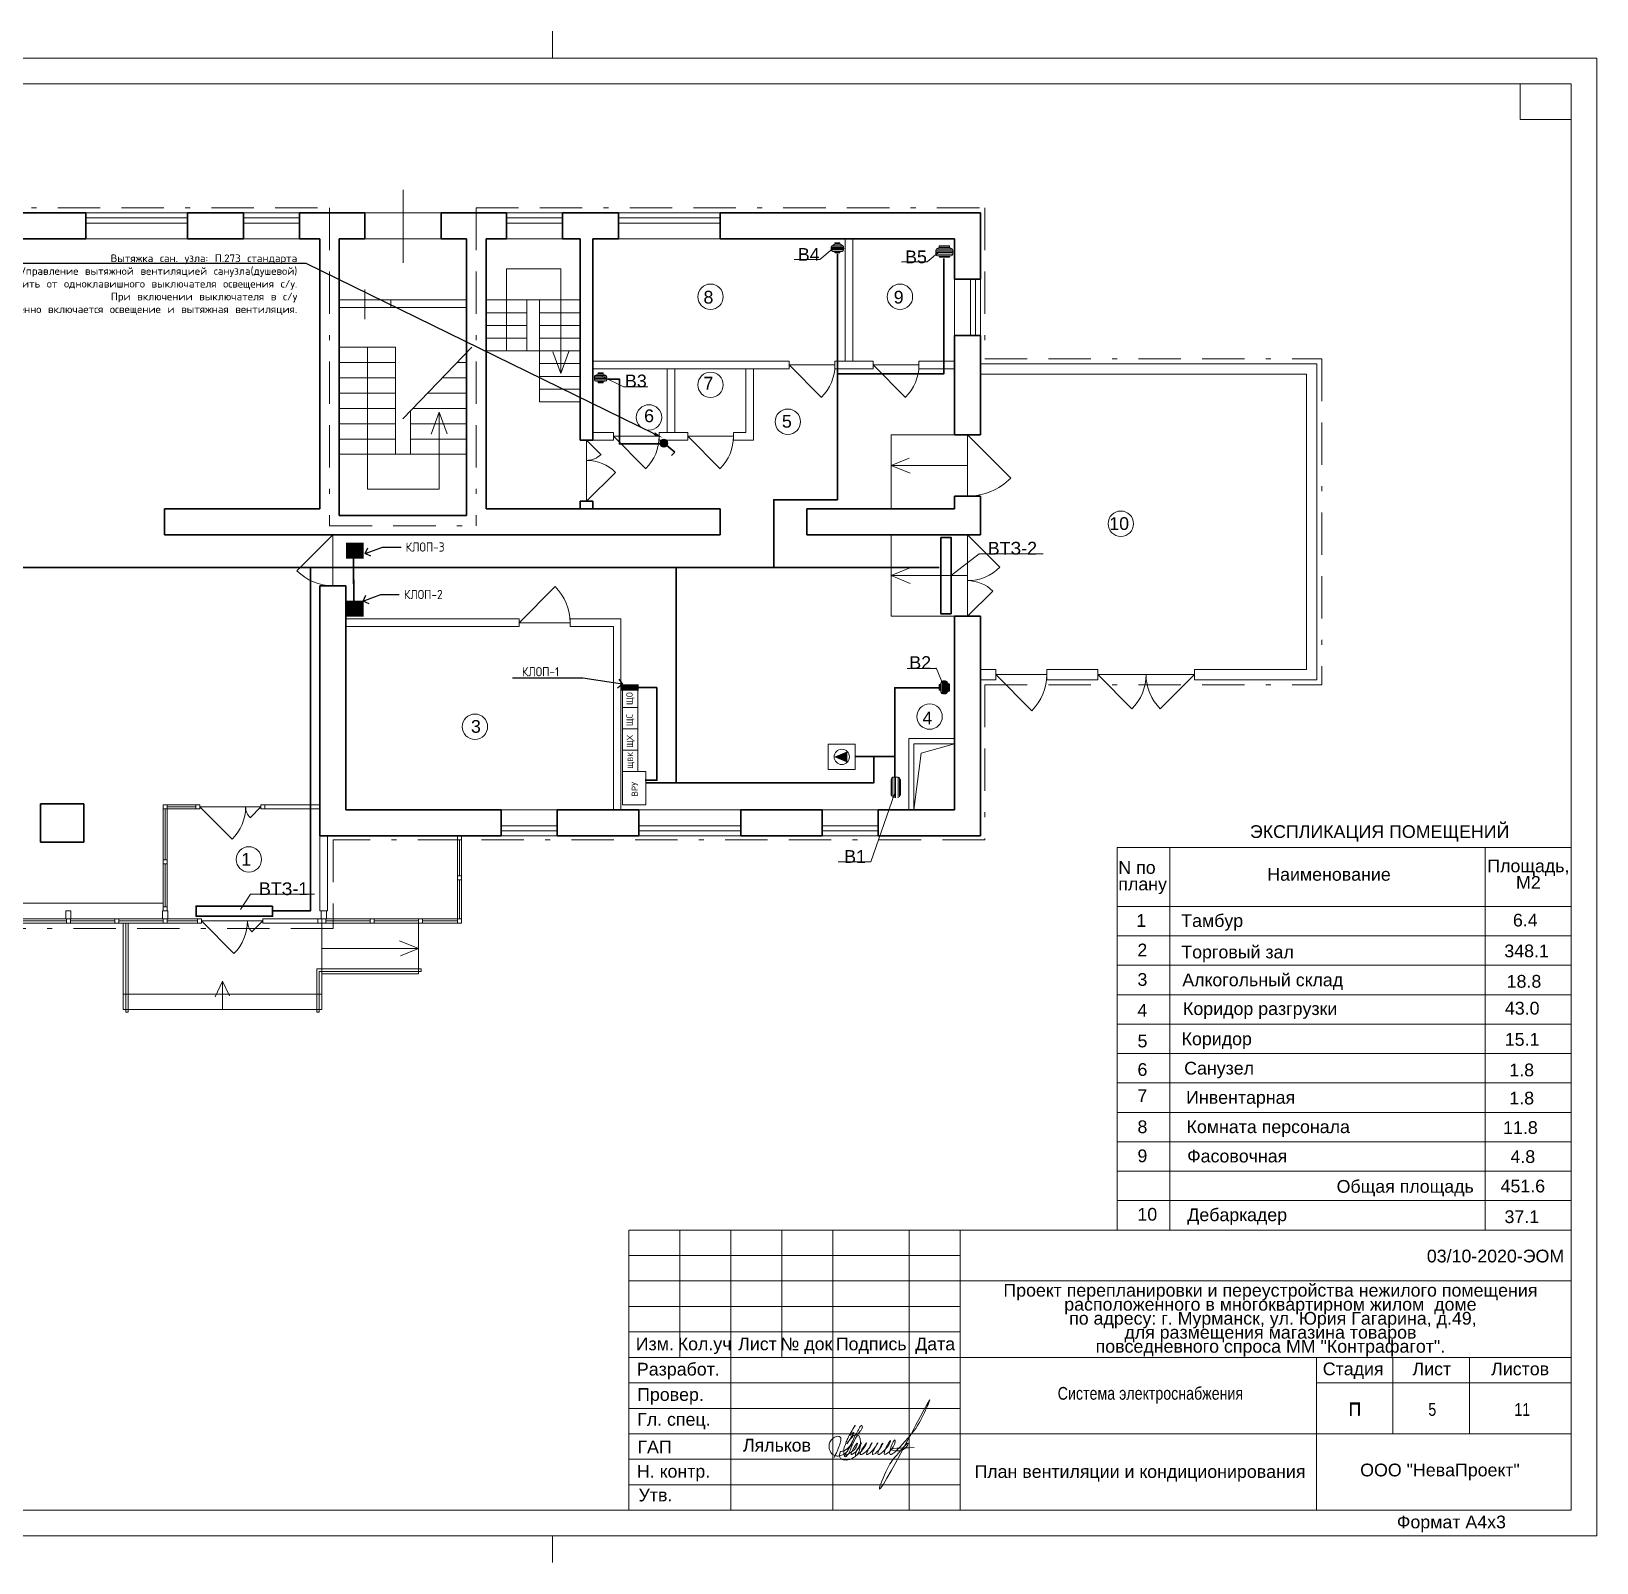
# Model space of a CAD drawing. Header units: metres. Extents: x -472 to 201, y -446 to -235.
# Drawn here: x 53.74 to 84.48, y -342.53 to -312.47 of the extents above; entities that cross this region are included whole.
import ezdxf
from ezdxf import colors
from ezdxf.entities.mleader import LeaderData, LeaderLine
from ezdxf.enums import TextEntityAlignment as Align
from ezdxf.math import Vec2, Vec3

# ---------------------------------------------------------------- set-up
doc = ezdxf.new("R2010")
doc.units = ezdxf.units.M
doc.header["$MEASUREMENT"] = 0
doc.linetypes.add('( Border )', pattern=[1.751, 0.5, -0.25, 0.5, -0.25, 0.001, -0.25])
for name, color, linetype, lineweight in [('_Электрика', 7, 'Continuous', 15), ('Level 50', 7, 'Continuous', 0), ('Level 63', 7, 'Continuous', 0), ('Вентиляция', 7, 'Continuous', 0)]:
    doc.layers.add(name, color=color, linetype=linetype, lineweight=lineweight)
doc.layers.add('Электрика', color=7, linetype='Continuous')
doc.styles.get("Standard").update_dxf_attribs({"font": 'txt.shx'})
doc.styles.add('Style-Arial', font='arial.ttf')

# ---------------------------------------------------------------- blocks, each defined once
blk = doc.blocks.new('*U15')
at = {"color": 7, "linetype": 'Continuous', "lineweight": 30}
for p, q in [((-0.425, 0.375), (-0.425, -0.375)), ((-0.425, 0.375), (0.425, 0.375)), ((0.425, 0.375), (0.425, -0.375)), ((-0.425, -0.375), (0.425, -0.375))]:
    blk.add_line(p, q, dxfattribs=at)
blk = doc.blocks.new('_Open90')
at = {"color": 0, "linetype": 'ByBlock', "lineweight": -2}
for p, q in [((0, 0), (-1, 0)), ((-0.5, 0.5), (0, 0)), ((0, 0), (-0.5, -0.5))]:
    blk.add_line(p, q, dxfattribs=at)
blk = doc.blocks.new('*U259')
at = {"lineweight": 13}
for p, q in [((-0.123, 0.017), (-0.123, 0.007)), ((-0.123, 0.017), (0.123, 0.017)), ((-0.123, 0.007), (0.123, 0.007)), ((-0.122, 0.039), (0.121, 0.039)), ((-0.122, 0.039), (-0.122, 0.017)), ((-0.122, 0.007), (-0.122, -0.015)), ((-0.092, 0.069), (0.091, 0.069)), ((-0.05, 0.074), (0.05, 0.074)), ((-0.049, 0.092), (-0.049, 0.074)), ((-0.049, 0.092), (0.049, 0.092)), ((-0.044, 0.097), (0.044, 0.097)), ((0.049, 0.074), (0.049, 0.092)), ((0.121, 0.017), (0.121, 0.039)), ((0.121, -0.015), (0.121, 0.007)), ((0.123, 0.007), (0.123, 0.017)), ((-0.122, -0.015), (0.121, -0.015)), ((-0.107, -0.041), (0.106, -0.041)), ((-0.107, -0.041), (-0.053, -0.073)), ((-0.053, -0.073), (0.052, -0.073)), ((-0.05, -0.077), (0.05, -0.077)), ((-0.05, -0.077), (-0.05, -0.097)), ((-0.05, -0.097), (0.05, -0.097)), ((0.05, -0.097), (0.05, -0.077)), ((0.052, -0.073), (0.106, -0.041))]:
    blk.add_line(p, q, dxfattribs=at)
for centre, radius, start, end in [((-0.092, 0.039), 0.03, 90, 180), ((-0.044, 0.092), 0.005, 90, 180), ((0.044, 0.092), 0.005, 0, 90), ((0.091, 0.039), 0.03, 0, 90), ((-0.092, -0.015), 0.03, 180, 240), ((0.091, -0.015), 0.03, 300, 0)]:
    blk.add_arc(centre, radius, start, end, dxfattribs=at)
at = {"lineweight": 13, "extrusion": (0, 0, -1)}
for centre, start, end in [((0.055, 0.074), 180, 270), ((-0.055, 0.074), 270, 0), ((0.055, -0.077), 120, 180), ((-0.055, -0.077), 0, 60)]:
    blk.add_arc(centre, 0.005, start, end, dxfattribs=at)
blk = doc.blocks.new('*U260')
at = {"lineweight": 13}
for p, q in [((-0.111, -0.094), (-0.111, 0.094)), ((-0.106, -0.099), (-0.106, 0.099)), ((-0.086, 0.099), (-0.106, 0.099)), ((-0.086, -0.1), (-0.086, 0.1)), ((-0.081, -0.136), (-0.081, 0.137)), ((-0.051, -0.166), (-0.051, 0.167)), ((-0.014, 0.167), (-0.051, 0.167)), ((-0.004, 0.168), (-0.014, 0.168)), ((-0.014, -0.168), (-0.014, 0.168)), ((-0.004, -0.168), (-0.004, 0.168)), ((0.028, 0.167), (-0.004, 0.167)), ((0.028, -0.166), (0.028, 0.167)), ((0.054, -0.151), (0.054, 0.152)), ((0.082, 0.103), (0.054, 0.152)), ((0.082, -0.102), (0.082, 0.103)), ((0.086, -0.1), (0.086, 0.1)), ((0.112, 0.1), (0.086, 0.1)), ((0.112, -0.1), (0.112, 0.1)), ((-0.106, -0.099), (-0.086, -0.099)), ((-0.051, -0.166), (-0.014, -0.166)), ((-0.014, -0.168), (-0.004, -0.168)), ((-0.004, -0.166), (0.028, -0.166)), ((0.054, -0.151), (0.082, -0.102)), ((0.086, -0.1), (0.112, -0.1))]:
    blk.add_line(p, q, dxfattribs=at)
for centre, radius, start, end in [((-0.106, 0.094), 0.005, 90, 180), ((-0.051, 0.137), 0.03, 90, 180), ((0.028, 0.137), 0.03, 30, 90), ((-0.106, -0.094), 0.005, 180, 270), ((-0.051, -0.136), 0.03, 180, 270), ((0.028, -0.136), 0.03, 270, 330)]:
    blk.add_arc(centre, radius, start, end, dxfattribs=at)
at = {"lineweight": 13, "extrusion": (0, 0, -1)}
for centre, start, end in [((0.086, 0.105), 180, 270), ((-0.086, 0.105), 270, 330), ((0.086, -0.105), 90, 180), ((-0.086, -0.105), 30, 90)]:
    blk.add_arc(centre, 0.005, start, end, dxfattribs=at)
blk = doc.blocks.new('*U262')
at = {"true_color": 0xffffff}
h = blk.add_hatch(color=7, dxfattribs=at)
h.dxf.hatch_style = 1
h.paths.add_polyline_path([(10.9, -12.1, 1), (10.4, -1.8, 1)])
at = {"color": 0, "lineweight": 30}
for p, q in [((15.6, -8.3), (29.5, -12.3)), ((29.5, -12.3), (27.2, -18.2)), ((30.6, -6.1), (30.6, -6.1))]:
    blk.add_line(p, q, dxfattribs=at)
blk.add_circle((10.6, -6.9), 5.15, dxfattribs=at)

msp = doc.modelspace()

# ---------------------------------------------------------------- linework, layer by layer
at = {"color": 7, "linetype": 'Continuous', "lineweight": 13}
for p, q in [((61.045, -315.579), (61.045, -317.009)), ((54.809, -316.03), (56.809, -316.03)), ((57.909, -316.03), (59.009, -316.03)), ((60.289, -316.03), (61.789, -316.03)), ((64.169, -316.03), (63.069, -316.03)), ((67.269, -316.03), (65.269, -316.03)), ((56.809, -316.54), (54.809, -316.54)), ((59.009, -316.54), (57.909, -316.54)), ((61.789, -316.54), (60.289, -316.54)), ((63.069, -316.54), (64.169, -316.54)), ((65.269, -316.54), (67.269, -316.54)), ((69.719, -316.54), (69.719, -318.94)), ((69.869, -316.54), (69.869, -318.94)), ((71.869, -317.335), (71.869, -318.435)), ((72.379, -318.435), (72.379, -317.335)), ((59.789, -317.74), (62.289, -317.74)), ((60.288, -317.536), (60.288, -318.118)), ((60.798, -317.74), (60.798, -317.89)), ((59.789, -317.89), (62.289, -317.89)), ((64.769, -318.94), (68.619, -318.94)), ((68.619, -318.94), (68.619, -319.09)), ((69.519, -318.94), (69.519, -319.09)), ((69.519, -318.94), (70.269, -318.94)), ((70.269, -318.94), (70.269, -319.09)), ((71.169, -318.94), (71.169, -319.09)), ((71.169, -318.94), (71.869, -318.94)), ((72.379, -318.995), (78.979, -318.995)), ((78.979, -318.995), (78.979, -325.195)), ((64.769, -319.09), (68.619, -319.09)), ((66.229, -319.09), (66.229, -320.34)), ((66.379, -319.09), (66.379, -320.34)), ((67.769, -319.09), (67.769, -320.34)), ((67.919, -319.09), (67.919, -320.49)), ((69.519, -319.09), (70.269, -319.09)), ((71.169, -319.09), (71.869, -319.09)), ((72.379, -319.195), (78.779, -319.195)), ((78.779, -319.195), (78.779, -324.995)), ((64.769, -320.34), (65.169, -320.34)), ((64.769, -320.49), (65.169, -320.49)), ((65.169, -320.34), (65.169, -320.49)), ((66.069, -320.34), (66.069, -320.49)), ((66.069, -320.34), (66.629, -320.34)), ((66.069, -320.49), (66.629, -320.49)), ((66.629, -320.34), (66.629, -320.49)), ((67.529, -320.34), (67.529, -320.49)), ((67.529, -320.34), (67.769, -320.34)), ((67.529, -320.49), (67.919, -320.49)), ((63.319, -324), (59.919, -324)), ((63.319, -324.15), (59.919, -324.15)), ((63.319, -324), (63.319, -324.15)), ((65.319, -324), (64.319, -324)), ((64.319, -324), (64.319, -324.15)), ((65.169, -324.15), (64.319, -324.15)), ((65.169, -324.15), (65.169, -327.75)), ((65.319, -324), (65.319, -327.75)), ((72.379, -324.995), (72.679, -324.995)), ((72.679, -324.995), (72.679, -325.195)), ((73.679, -324.995), (73.679, -325.195)), ((73.679, -324.995), (74.679, -324.995)), ((74.679, -324.995), (74.679, -325.195)), ((76.579, -324.995), (76.579, -325.195)), ((76.579, -324.995), (78.779, -324.995)), ((72.379, -325.195), (72.679, -325.195)), ((73.679, -325.195), (74.679, -325.195)), ((76.579, -325.195), (78.979, -325.195)), ((70.969, -326.35), (70.969, -327.75)), ((71.869, -326.35), (70.969, -326.35)), ((71.869, -326.45), (71.069, -326.45)), ((71.069, -326.45), (71.069, -327.75)), ((64.069, -327.75), (62.969, -327.75)), ((67.669, -327.75), (65.669, -327.75)), ((70.369, -327.75), (69.269, -327.75)), ((59.409, -328.26), (59.409, -329.73)), ((59.559, -328.26), (59.559, -329.73)), ((62.969, -328.26), (64.069, -328.26)), ((65.669, -328.26), (67.669, -328.26)), ((69.269, -328.26), (70.369, -328.26)), ((75.059, -328.489), (83.976, -328.489)), ((75.059, -328.489), (75.059, -335.997)), ((76.096, -328.489), (76.096, -335.997)), ((82.288, -328.489), (82.288, -335.997)), ((83.976, -328.489), (83.976, -335.997)), ((59.409, -329.73), (59.559, -329.73)), ((75.059, -329.644), (83.976, -329.644)), ((75.059, -335.997), (83.976, -335.997))]:
    msp.add_line(p, q, dxfattribs=at)
at = {"color": 1, "linetype": '( Border )', "lineweight": 13, "ltscale": 1.666667}
for p, q in [((45.213, -315.93), (59.598, -315.93)), ((59.598, -315.93), (59.598, -322.174)), ((62.473, -315.93), (72.464, -315.93)), ((62.473, -315.93), (62.473, -322.174)), ((72.464, -315.93), (72.464, -318.895)), ((72.464, -318.895), (79.079, -318.895)), ((79.079, -318.895), (79.079, -325.295)), ((59.598, -322.174), (62.473, -322.174)), ((72.464, -325.295), (79.079, -325.295)), ((72.464, -325.295), (72.464, -328.337)), ((59.669, -328.337), (59.669, -330.076)), ((72.464, -328.337), (59.669, -328.337)), ((59.669, -330.076), (30.353, -330.076))]:
    msp.add_line(p, q, dxfattribs=at)
at = {"color": 7, "linetype": 'Continuous', "lineweight": 30}
for p, q in [((53.409, -316.03), (54.809, -316.03)), ((54.809, -316.03), (54.809, -316.54)), ((56.809, -316.03), (56.809, -316.54)), ((56.809, -316.03), (57.909, -316.03)), ((57.909, -316.03), (57.909, -316.54)), ((59.009, -316.03), (60.289, -316.03)), ((59.009, -316.03), (59.009, -316.54)), ((60.289, -316.03), (60.289, -316.54)), ((61.789, -316.03), (61.789, -316.54)), ((61.789, -316.03), (63.069, -316.03)), ((63.069, -316.03), (63.069, -316.54)), ((64.169, -316.03), (64.169, -316.54)), ((64.169, -316.03), (65.269, -316.03)), ((65.269, -316.03), (65.269, -316.54)), ((67.269, -316.03), (67.269, -316.54)), ((72.379, -316.03), (67.269, -316.03)), ((72.379, -316.03), (72.379, -317.335)), ((54.809, -316.54), (53.409, -316.54)), ((57.909, -316.54), (56.809, -316.54)), ((59.009, -316.54), (59.409, -316.54)), ((59.409, -316.54), (59.409, -321.84)), ((59.789, -316.54), (59.789, -321.97)), ((59.789, -316.54), (60.289, -316.54)), ((61.789, -316.54), (62.289, -316.54)), ((62.289, -316.54), (62.289, -321.97)), ((62.669, -316.54), (62.669, -321.84)), ((63.069, -316.54), (62.669, -316.54)), ((64.169, -316.54), (64.519, -316.54)), ((64.519, -316.54), (64.519, -320.49)), ((64.769, -316.54), (65.269, -316.54)), ((64.769, -316.54), (64.769, -320.49)), ((67.269, -316.54), (71.869, -316.54)), ((71.869, -316.54), (71.869, -317.335)), ((72.379, -317.335), (71.869, -317.335)), ((72.379, -318.435), (71.869, -318.435)), ((71.869, -318.435), (71.869, -320.39)), ((72.379, -318.435), (72.379, -320.39)), ((64.519, -320.49), (64.769, -320.49)), ((71.869, -320.39), (72.379, -320.39)), ((64.519, -321.69), (64.769, -321.69)), ((64.519, -321.69), (64.519, -321.84)), ((64.769, -321.69), (64.769, -321.84)), ((71.869, -321.59), (72.379, -321.59)), ((71.869, -321.59), (71.869, -321.84)), ((72.379, -321.59), (72.379, -322.35)), ((56.359, -321.84), (57.259, -321.84)), ((56.359, -322.35), (56.359, -321.84)), ((57.259, -321.84), (59.409, -321.84)), ((59.789, -321.97), (62.289, -321.97)), ((62.669, -321.84), (67.269, -321.84)), ((67.269, -321.84), (67.269, -322.35)), ((68.969, -321.84), (68.969, -322.35)), ((68.969, -321.84), (71.869, -321.84)), ((56.359, -322.35), (57.259, -322.35)), ((57.259, -322.35), (59.409, -322.35)), ((59.409, -322.35), (59.919, -322.35)), ((59.919, -322.35), (67.269, -322.35)), ((68.969, -322.35), (72.379, -322.35)), ((59.409, -323.35), (59.409, -328.26)), ((59.409, -323.35), (59.919, -323.35)), ((59.919, -323.35), (59.919, -327.75)), ((71.869, -323.95), (71.869, -327.75)), ((71.869, -323.95), (72.379, -323.95)), ((72.379, -323.95), (72.379, -328.26)), ((62.969, -327.75), (59.919, -327.75)), ((62.969, -328.26), (62.969, -327.75)), ((64.069, -328.26), (64.069, -327.75)), ((64.069, -327.75), (65.669, -327.75)), ((65.669, -328.26), (65.669, -327.75)), ((67.669, -328.26), (67.669, -327.75)), ((67.669, -327.75), (69.269, -327.75)), ((69.269, -328.26), (69.269, -327.75)), ((71.869, -327.75), (70.369, -327.75)), ((70.369, -328.26), (70.369, -327.75)), ((62.969, -328.26), (59.409, -328.26)), ((65.669, -328.26), (64.069, -328.26)), ((69.269, -328.26), (67.669, -328.26)), ((72.379, -328.26), (70.369, -328.26))]:
    msp.add_line(p, q, dxfattribs=at)
at = {"color": 7, "linetype": 'Continuous', "lineweight": 0}
for p, q in [((54.809, -316.13), (56.809, -316.13)), ((54.809, -316.23), (56.809, -316.23)), ((57.909, -316.13), (59.009, -316.13)), ((57.909, -316.23), (59.009, -316.23)), ((64.169, -316.13), (63.069, -316.13)), ((64.169, -316.23), (63.069, -316.23)), ((67.269, -316.13), (65.269, -316.13)), ((67.269, -316.23), (65.269, -316.23)), ((69.223, -316.946), (69.468, -316.744)), ((71.329, -316.994), (71.574, -316.792)), ((68.719, -316.946), (69.223, -316.946)), ((70.825, -316.994), (71.329, -316.994)), ((72.179, -318.435), (72.179, -317.335)), ((72.279, -318.435), (72.279, -317.335)), ((62.669, -317.74), (64.519, -317.74)), ((63.469, -317.74), (63.469, -318.74)), ((63.719, -319.74), (63.719, -317.74)), ((62.669, -317.99), (63.469, -317.99)), ((63.719, -317.99), (64.519, -317.99)), ((62.669, -318.24), (63.469, -318.24)), ((63.719, -318.24), (64.519, -318.24)), ((59.789, -318.67), (60.889, -318.67)), ((60.889, -318.67), (60.889, -320.77)), ((62.388, -318.667), (61.036, -320.071)), ((62.669, -318.49), (63.469, -318.49)), ((63.719, -318.49), (64.519, -318.49)), ((59.789, -318.97), (60.889, -318.97)), ((62.096, -318.97), (62.289, -318.97)), ((62.669, -318.74), (63.719, -318.74)), ((63.719, -318.74), (64.519, -318.74)), ((63.719, -318.99), (64.519, -318.99)), ((63.983, -318.758), (64.136, -319.182)), ((64.296, -318.75), (64.136, -319.182)), ((68.619, -319.015), (69.519, -319.015)), ((68.619, -319.015), (69.255, -319.652)), ((70.269, -319.015), (71.169, -319.015)), ((70.269, -319.015), (70.905, -319.652)), ((59.789, -319.27), (60.889, -319.27)), ((61.807, -319.27), (62.289, -319.27)), ((63.719, -319.24), (64.519, -319.24)), ((65.37, -319.445), (64.94, -319.234)), ((59.789, -319.57), (60.889, -319.57)), ((61.518, -319.57), (62.289, -319.57)), ((63.719, -319.49), (64.519, -319.49)), ((65.37, -319.445), (65.849, -319.445)), ((59.789, -319.87), (60.889, -319.87)), ((61.189, -319.913), (61.189, -320.77)), ((61.23, -319.87), (62.289, -319.87)), ((61.751, -319.945), (61.591, -320.376)), ((61.751, -319.945), (61.904, -320.368)), ((63.719, -319.74), (64.519, -319.74)), ((59.789, -320.17), (60.889, -320.17)), ((61.189, -320.17), (62.289, -320.17)), ((59.789, -320.47), (60.889, -320.47)), ((61.189, -320.47), (62.289, -320.47)), ((64.644, -320.49), (64.644, -321.69)), ((64.644, -320.49), (64.926, -320.773)), ((65.169, -320.415), (66.069, -320.415)), ((65.169, -320.415), (65.805, -321.052)), ((66.629, -320.415), (67.529, -320.415)), ((66.629, -320.415), (67.265, -321.052)), ((71.869, -320.39), (70.624, -320.39)), ((70.624, -320.39), (70.624, -321.84)), ((72.124, -320.39), (72.124, -321.59)), ((72.124, -320.39), (72.972, -321.239)), ((59.789, -320.77), (62.289, -320.77)), ((70.978, -320.846), (70.624, -320.99)), ((64.644, -321.69), (65.209, -321.125)), ((72.124, -320.99), (70.624, -320.99)), ((70.997, -321.143), (70.624, -320.99)), ((59.664, -322.35), (58.957, -323.058)), ((59.664, -323.35), (59.664, -322.35)), ((70.624, -322.35), (70.624, -323.95)), ((72.124, -323.95), (72.124, -322.35)), ((72.124, -322.35), (72.76, -322.987)), ((70.978, -323.006), (70.624, -323.15)), ((73.61, -322.722, 3.99), (72.354, -322.722, 3.99)), ((72.124, -323.15), (70.624, -323.15)), ((70.997, -323.303), (70.624, -323.15)), ((63.319, -324.075), (64.026, -323.368)), ((72.619, -323.455), (72.124, -323.95)), ((63.319, -324.075), (64.319, -324.075)), ((71.869, -323.95), (70.624, -323.95)), ((71.505, -324.964), (71.645, -325.297)), ((72.679, -325.095), (73.679, -325.095)), ((72.679, -325.095), (73.386, -325.803)), ((74.679, -325.095), (76.579, -325.095)), ((74.679, -325.095), (75.35, -325.767)), ((75.907, -325.767), (76.579, -325.095)), ((70.227, -328.77), (70.687, -327.434)), ((56.329, -327.73), (56.329, -329.65)), ((56.369, -327.73), (56.369, -328.73)), ((56.409, -327.65), (56.969, -327.65)), ((56.409, -327.69), (56.969, -327.69)), ((56.409, -327.73), (56.409, -329.65)), ((56.409, -327.73), (56.969, -327.73)), ((57.049, -327.69), (58.249, -327.69)), ((57.049, -327.69), (57.685, -328.327)), ((58.249, -327.69), (58.037, -327.903)), ((62.969, -328.06), (64.069, -328.06)), ((62.969, -328.16), (64.069, -328.16)), ((65.669, -328.06), (67.669, -328.06)), ((65.669, -328.16), (67.669, -328.16)), ((69.269, -328.06), (70.369, -328.06)), ((69.269, -328.16), (70.369, -328.16)), ((62.109, -329.89), (62.109, -328.273)), ((62.149, -329.042), (62.149, -328.34)), ((62.189, -329.89), (62.189, -328.26)), ((56.369, -328.81), (56.369, -329.65)), ((69.581, -328.77), (70.227, -328.77)), ((62.149, -329.89), (62.149, -329.122)), ((57.846, -329.704, 3.811), (58.045, -329.407, 3.99)), ((59.301, -329.407, 3.99), (58.045, -329.407, 3.99)), ((35.049, -329.58), (56.329, -329.58)), ((57.004, -329.89), (35.049, -329.89)), ((57.004, -329.97), (47.724, -329.97)), ((53.559, -329.93), (54.429, -329.93)), ((54.509, -329.93), (55.379, -329.93)), ((55.459, -329.93), (56.329, -329.93)), ((55.544, -329.97), (55.544, -331.67)), ((55.594, -329.97), (55.594, -331.72)), ((55.644, -329.97), (55.644, -331.72)), ((56.409, -329.93), (57.004, -329.93)), ((57.084, -329.93), (58.284, -329.93)), ((57.084, -329.93), (57.72, -330.567)), ((58.284, -329.93), (58.072, -330.143)), ((59.444, -329.97), (59.444, -331.67)), ((62.109, -329.89), (59.524, -329.89)), ((59.524, -329.93), (60.394, -329.93)), ((62.109, -329.97), (59.524, -329.97)), ((60.474, -329.93), (61.344, -329.93)), ((61.344, -329.97), (61.344, -330.97)), ((61.424, -329.93), (62.109, -329.93)), ((61.344, -330.47), (60.97, -330.318)), ((75.059, -330.222), (83.976, -330.222)), ((61.344, -330.47), (59.444, -330.47)), ((61.344, -330.47), (60.989, -330.615)), ((59.344, -330.87), (59.344, -331.72)), ((61.394, -330.87), (59.344, -330.87)), ((59.394, -330.92), (59.394, -331.72)), ((61.394, -330.92), (59.394, -330.92)), ((61.344, -330.97), (59.444, -330.97)), ((61.394, -330.87), (61.394, -330.92)), ((75.059, -330.799), (83.976, -330.799)), ((57.494, -331.111), (57.352, -331.416)), ((57.494, -331.67), (57.494, -331.111)), ((57.494, -331.111), (57.634, -331.399)), ((59.444, -331.37), (55.544, -331.37)), ((75.059, -331.377), (83.976, -331.377)), ((59.444, -331.67), (55.544, -331.67)), ((55.644, -331.72), (55.594, -331.72)), ((59.394, -331.72), (59.344, -331.72)), ((75.059, -331.954), (83.976, -331.954)), ((75.059, -332.532), (83.976, -332.532)), ((75.059, -333.109), (83.976, -333.109)), ((75.059, -333.687), (83.976, -333.687)), ((75.059, -334.264), (83.976, -334.264)), ((75.059, -334.842), (83.976, -334.842)), ((75.059, -335.419), (83.976, -335.419))]:
    msp.add_line(p, q, dxfattribs=at)
for p, q in [((71.574, -325.402), (71.574, -325.289)), ((71.579, -325.407), (71.579, -325.284)), ((71.601, -325.41), (71.601, -325.28)), ((71.606, -325.437), (71.606, -325.254)), ((71.636, -325.467), (71.636, -325.224)), ((71.655, -325.224), (71.636, -325.224)), ((71.636, -325.467), (71.655, -325.467)), ((71.665, -325.222), (71.655, -325.222)), ((71.655, -325.468), (71.655, -325.222)), ((71.655, -325.468), (71.665, -325.468)), ((71.665, -325.468), (71.665, -325.222)), ((71.692, -325.224), (71.665, -325.224)), ((71.665, -325.467), (71.692, -325.467)), ((71.692, -325.467), (71.692, -325.224)), ((71.718, -325.452), (71.718, -325.239)), ((71.74, -325.278), (71.718, -325.239)), ((71.718, -325.452), (71.74, -325.413)), ((71.74, -325.413), (71.74, -325.278)), ((71.745, -325.41), (71.745, -325.28)), ((71.769, -325.28), (71.745, -325.28)), ((71.745, -325.41), (71.769, -325.41)), ((71.769, -325.41), (71.769, -325.28))]:
    msp.add_line(p, q)
at = {"linetype": 'Continuous', "lineweight": 13}
for p, q in [((70.624, -327.468), (70.624, -327.153)), ((70.629, -327.481), (70.629, -327.14)), ((70.659, -327.511), (70.659, -327.11)), ((70.699, -327.11), (70.659, -327.11)), ((70.709, -327.108), (70.699, -327.108)), ((70.699, -327.512), (70.699, -327.108)), ((70.709, -327.512), (70.709, -327.108)), ((70.762, -327.11), (70.709, -327.11)), ((70.762, -327.511), (70.762, -327.11)), ((70.787, -327.496), (70.787, -327.125)), ((70.802, -327.15), (70.787, -327.125)), ((70.802, -327.47), (70.802, -327.15)), ((70.807, -327.468), (70.807, -327.153))]:
    msp.add_line(p, q, dxfattribs=at)
at = {"color": 7, "linetype": 'Continuous', "lineweight": 0, "flags": 128}
for points in [[(63.069, -318.74), (63.069, -317.127), (64.136, -317.127), (64.136, -319.182)], [(60.339, -318.67), (60.339, -321.452), (61.751, -321.452), (61.751, -319.945)], [(71.069, -327.75), (71.215, -326.639), (71.869, -326.45)]]:
    msp.add_lwpolyline(points, dxfattribs=at)
at = {"color": 7, "linetype": 'Continuous', "lineweight": 0, "elevation": 3.99}
msp.add_lwpolyline([(72.354, -322.722), (71.809, -323.145)], dxfattribs=at)
at = {"color": 7, "linetype": 'Continuous', "lineweight": 0}
msp.add_lwpolyline([(71.5, -324.977), (70.937, -324.977)], dxfattribs=at)
at = {"color": 7, "linetype": 'Continuous', "lineweight": 13}
for points in [[(65.35, -325.739), (65.651, -325.739), (65.651, -325.321), (65.35, -325.321)], [(65.35, -326.157), (65.651, -326.157), (65.651, -325.739), (65.35, -325.739)], [(65.35, -326.575), (65.651, -326.575), (65.651, -326.157), (65.35, -326.157)], [(65.35, -326.993), (65.651, -326.993), (65.651, -326.575), (65.35, -326.575)], [(65.35, -327.653), (65.805, -327.653), (65.805, -326.993), (65.35, -326.993)]]:
    msp.add_lwpolyline(points, close=True, dxfattribs=at)
at = {"color": 7, "linetype": 'Continuous', "lineweight": 13, "flags": 128}
for points in [[(56.329, -327.65), (56.409, -327.65), (56.409, -327.73), (56.329, -327.73), (56.329, -327.65)], [(56.969, -327.65), (57.049, -327.65), (57.049, -327.73), (56.969, -327.73), (56.969, -327.65)], [(58.249, -327.65), (58.329, -327.65), (58.329, -327.73), (58.249, -327.73), (58.249, -327.65)], [(59.329, -327.65), (59.409, -327.65), (59.409, -327.73), (58.329, -327.73), (58.329, -327.65)], [(62.109, -328.26), (62.189, -328.26), (62.189, -328.34), (62.109, -328.34), (62.109, -328.26)], [(56.329, -328.73), (56.409, -328.73), (56.409, -328.81), (56.329, -328.81), (56.329, -328.73)], [(62.109, -329.042), (62.189, -329.042), (62.189, -329.122), (62.109, -329.122), (62.109, -329.042)], [(54.519, -329.73), (54.519, -329.89), (54.419, -329.89), (54.419, -329.73), (54.519, -329.73)], [(56.419, -329.73), (56.419, -329.89), (56.319, -329.89), (56.319, -329.73), (56.419, -329.73)], [(56.329, -329.65), (56.409, -329.65), (56.409, -329.73), (56.329, -329.73), (56.329, -329.65)], [(59.534, -329.73), (59.534, -329.89), (59.434, -329.89), (59.434, -329.73), (59.534, -329.73)], [(54.429, -329.89), (54.509, -329.89), (54.509, -329.97), (54.429, -329.97), (54.429, -329.89)], [(55.379, -329.89), (55.459, -329.89), (55.459, -329.97), (55.379, -329.97), (55.379, -329.89)], [(56.329, -329.89), (56.409, -329.89), (56.409, -329.97), (56.329, -329.97), (56.329, -329.89)], [(57.004, -329.89), (57.084, -329.89), (57.084, -329.97), (57.004, -329.97), (57.004, -329.89)], [(58.284, -329.89), (59.364, -329.89), (59.364, -329.97), (58.284, -329.97), (58.284, -329.89)], [(59.364, -329.89), (59.444, -329.89), (59.444, -329.97), (59.364, -329.97), (59.364, -329.89)], [(59.444, -329.89), (59.524, -329.89), (59.524, -329.97), (59.444, -329.97), (59.444, -329.89)], [(60.394, -329.89), (60.474, -329.89), (60.474, -329.97), (60.394, -329.97), (60.394, -329.89)], [(61.344, -329.89), (61.424, -329.89), (61.424, -329.97), (61.344, -329.97), (61.344, -329.89)], [(62.109, -329.89), (62.189, -329.89), (62.189, -329.97), (62.109, -329.97), (62.109, -329.89)]]:
    msp.add_lwpolyline(points, close=True, dxfattribs=at)
at = {"color": 7, "linetype": 'Continuous', "lineweight": 0}
for centre in [(67.077, -317.677), (70.797, -317.677), (67.077, -319.406), (65.869, -320.045), (68.595, -320.13), (75.133, -322.133), (71.379, -325.919), (62.452, -326.117), (58.013, -328.722)]:
    msp.add_circle(centre, 0.249, dxfattribs=at)
for centre, radius, start, end in [((68.619, -319.015), 0.9, 315, 0), ((70.269, -319.015), 0.9, 315, 0), ((65.169, -320.415), 0.9, 315, 0), ((66.629, -320.415), 0.9, 315, 0), ((64.644, -320.49), 0.4, 270, 315), ((64.644, -321.69), 0.8, 45, 90), ((72.124, -320.39), 1.2, 270, 315), ((72.124, -322.35), 0.9, 270, 315), ((59.664, -322.35), 1, 225, 270), ((72.124, -323.95), 0.7, 45, 90), ((63.319, -324.075), 1, 0, 45), ((72.679, -325.095), 1, 315, 360), ((74.679, -325.095), 0.95, 315, 360), ((76.579, -325.095), 0.95, 180, 225), ((57.049, -327.69), 0.9, 315, 360), ((58.249, -327.69), 0.3, 180, 225), ((57.084, -329.93), 0.9, 315, 360), ((58.284, -329.93), 0.3, 180, 225)]:
    msp.add_arc(centre, radius, start, end, dxfattribs=at)
for centre, start, end in [((71.636, -325.254), 90, 180), ((71.636, -325.437), 180, 270), ((71.692, -325.254), 30, 90), ((71.692, -325.437), 270, 330)]:
    msp.add_arc(centre, 0.03, start, end)
at = {"extrusion": (0, 0, -1)}
for centre, start, end in [((-71.745, -325.275), 270, 330), ((-71.745, -325.415), 30, 90)]:
    msp.add_arc(centre, 0.005, start, end, dxfattribs=at)
at = {"linetype": 'Continuous', "lineweight": 13, "extrusion": (0, 0, -1)}
for centre, start, end in [((-70.624, -327.148), 180, 270), ((-70.807, -327.148), 270, 330)]:
    msp.add_arc(centre, 0.005, start, end, dxfattribs=at)
at = {"linetype": 'Continuous', "lineweight": 13}
for centre, start, end in [((70.659, -327.14), 90, 180), ((70.762, -327.14), 30, 90)]:
    msp.add_arc(centre, 0.03, start, end, dxfattribs=at)
at = {"color": 5, "linetype": 'Continuous', "lineweight": 0}
msp.add_spline([(69.506, -340.46), (69.608, -340.225), (69.634, -340.131), (69.634, -340.078), (69.602, -340.047), (69.553, -340.047), (69.476, -340.091), (69.421, -340.161), (69.407, -340.202), (69.407, -340.27), (69.424, -340.334), (69.466, -340.394), (69.516, -340.423), (69.582, -340.434), (69.65, -340.416), (69.709, -340.389), (69.749, -340.358), (69.82, -340.235), (69.887, -340.099), (69.94, -339.988), (69.997, -339.891), (70.034, -339.839), (70.051, -339.834), (70.058, -339.859), (70.047, -339.9), (70.014, -339.945), (69.823, -340.313), (69.762, -340.419), (69.717, -340.445), (69.705, -340.424), (69.699, -340.403), (69.692, -340.327), (69.725, -340.204), (69.819, -339.997), (69.918, -339.827), (69.821, -340.024), (69.884, -339.968), (69.755, -340.191), (69.856, -340.061), (69.93, -340.018), (69.986, -340.033), (70.013, -340.093), (70.021, -340.19), (69.95, -340.413), (69.862, -340.477), (69.798, -340.504), (69.699, -340.508), (69.63, -340.479), (69.617, -340.457), (69.61, -340.407), (69.624, -340.355), (69.699, -340.328), (69.852, -340.191), (69.737, -340.418), (69.796, -340.383), (69.95, -340.229), (69.962, -340.184), (69.837, -340.401), (69.97, -340.3), (70.039, -340.177), (69.921, -340.41), (70.083, -340.282), (70.142, -340.177), (70.018, -340.394), (70.185, -340.288), (70.251, -340.177), (70.141, -340.397), (70.311, -340.26), (70.359, -340.177), (70.257, -340.394), (70.455, -340.202), (70.459, -340.189), (70.361, -340.382), (70.605, -340.155), (70.608, -340.145), (70.484, -340.385), (70.703, -340.155), (70.703, -340.126), (70.594, -340.373), (70.894, -340.149), (71.238, -339.656), (71.373, -339.365), (70.395, -341.058), (70.578, -340.626), (70.803, -340.335), (70.956, -340.182), (70.901, -340.279), (70.631, -340.311), (71.073, -340.268)], degree=3, dxfattribs=at)
at = {"color": 7, "linetype": 'Continuous', "lineweight": 0}
for points in [[(60.269, -322.817), (59.919, -322.817), (60.269, -322.504), (59.919, -322.504)], [(60.269, -323.956), (59.919, -323.956), (60.269, -323.643), (59.919, -323.643)], [(65.669, -325.408), (65.319, -325.408), (65.669, -325.283), (65.319, -325.283)]]:
    msp.add_solid(points, dxfattribs=at)
at = {"color": 6, "linetype": 'Continuous', "lineweight": 30}
for points in [[(71.599, -322.401, 3.99), (71.799, -322.401, 3.99), (71.799, -323.901, 3.99), (71.599, -323.901, 3.99)], [(58.477, -329.638, 3.99), (58.477, -329.838, 3.99), (56.977, -329.838, 3.99), (56.977, -329.638, 3.99)]]:
    msp.add_3dface(points, dxfattribs=at)
at = {"lineweight": 13}
msp.add_3dface([(69.389, -326.96), (69.919, -326.96), (69.919, -326.46), (69.389, -326.46)], dxfattribs=at)
at = {"layer": '_Электрика', "color": 175, "lineweight": 30}
for points in [[(69.567, -316.832), (69.567, -321.663), (68.319, -321.663), (68.319, -322.995)], [(59.224, -322.995), (48.89, -322.995), (48.89, -323.457)], [(65.805, -327.221), (66.404, -327.221), (66.404, -322.995), (59.224, -322.995), (59.224, -329.729), (58.484, -329.729)], [(60.069, -322.995), (60.073, -323.64), (60.069, -322.82)], [(66.404, -322.995), (71.566, -322.995)], [(65.796, -327.169), (66.025, -327.169), (66.022, -325.348), (65.654, -325.348)], [(66.404, -327.221), (70.282, -327.221), (70.282, -326.704), (69.921, -326.704), (70.693, -326.704), (70.693, -327.101), (70.693, -325.352), (71.57, -325.352)]]:
    msp.add_lwpolyline(points, dxfattribs=at)
at = {"layer": '_Электрика', "color": 219, "lineweight": 30, "true_color": 0x642165}
msp.add_lwpolyline([(71.661, -316.924), (71.661, -319.188), (69.567, -319.188)], dxfattribs=at)
at = {"layer": '_Электрика', "color": 2, "lineweight": 30, "true_color": 0xf1eb1f}
msp.add_lwpolyline([(66.077, -320.566), (65.287, -320.566), (65.287, -319.292), (65.062, -319.292)], dxfattribs=at)
at = {"layer": 'Level 50', "color": 7, "linetype": 'Continuous', "lineweight": 13}
for p, q in [((24.976, -313.497), (83.976, -313.497)), ((82.976, -313.497), (82.976, -314.197)), ((83.976, -313.497), (83.976, -341.497)), ((82.976, -314.197), (83.976, -314.197)), ((24.537, -341.497), (83.976, -341.497))]:
    msp.add_line(p, q, dxfattribs=at)
at = {"layer": 'Level 63', "color": 7, "linetype": 'Continuous', "lineweight": 0}
for p, q in [((63.976, -312.997), (63.976, -312.467)), ((65.476, -336.497), (71.976, -336.497)), ((65.476, -336.997), (71.976, -336.997)), ((65.476, -337.497), (71.976, -337.497)), ((65.476, -338.997), (71.976, -338.997)), ((65.476, -339.497), (71.976, -339.497)), ((65.476, -339.997), (71.976, -339.997)), ((65.476, -340.497), (71.976, -340.497)), ((65.476, -340.997), (71.976, -340.997)), ((63.976, -342.526), (63.976, -341.997))]:
    msp.add_line(p, q, dxfattribs=at)
at = {"layer": 'Level 63', "color": 7, "linetype": 'Continuous', "lineweight": 13}
for p, q in [((65.476, -335.997), (83.976, -335.997)), ((65.476, -335.997), (65.476, -341.497)), ((66.476, -335.997), (66.476, -338.497)), ((67.476, -335.997), (67.476, -341.497)), ((68.476, -335.997), (68.476, -338.497)), ((69.476, -335.997), (69.476, -341.497)), ((70.976, -335.997), (70.976, -341.497)), ((71.976, -335.997), (71.976, -341.497)), ((71.976, -336.997), (83.976, -336.997)), ((65.476, -337.997), (71.976, -337.997)), ((65.476, -338.497), (71.976, -338.497)), ((71.976, -338.497), (83.976, -338.497)), ((78.976, -338.997), (83.976, -338.997)), ((71.976, -339.997), (83.976, -339.997))]:
    msp.add_line(p, q, dxfattribs=at)
at = {"layer": 'Level 63', "color": 7, "linetype": 'Continuous', "lineweight": 0, "flags": 128}
msp.add_lwpolyline([(84.476, -341.997), (22.976, -341.997), (22.976, -312.997), (84.476, -312.997), (84.476, -341.997)], close=True, dxfattribs=at)
at = {"layer": 'Level 63', "color": 7, "linetype": 'Continuous', "lineweight": 13, "flags": 128}
for points in [[(78.976, -338.497), (78.976, -341.497)], [(80.476, -338.497), (80.476, -339.997)], [(81.976, -338.497), (81.976, -339.997)]]:
    msp.add_lwpolyline(points, dxfattribs=at)
at = {"layer": 'Вентиляция', "color": 7, "linetype": 'Continuous', "lineweight": 0, "extrusion": (0, 0, -1)}
msp.add_circle((-69.654, -326.71), 0.15, dxfattribs=at)
at = {"layer": 'Вентиляция', "color": 7, "linetype": 'Continuous', "lineweight": 0}
msp.add_solid([(69.504, -326.71), (69.76, -326.817), (69.76, -326.604)], dxfattribs=at)

# ---------------------------------------------------------------- block references
at = {"lineweight": 13}
for name, p, rotation in [('*U259', (69.569, -316.717), 179.9999999999999), ('*U260', (71.669, -316.792), 89.99999999999999), ('*U259', (64.919, -319.267), 179.9999999999999)]:
    msp.add_blockref(name, p, dxfattribs=dict(at, rotation=rotation))
at = {"color": 7, "linetype": 'Continuous', "lineweight": 30}
msp.add_blockref('*U15', (54.349, -328.005), dxfattribs=at)
at = {"layer": '_Электрика', "color": 7, "linetype": 'Continuous', "lineweight": 0, "xscale": 0.01415538733682866, "yscale": 0.01415538733682866, "zscale": 0.01415538733682866, "rotation": 336.816377209232}
msp.add_blockref('*U262', (66.061, -320.403), dxfattribs=at)

# ---------------------------------------------------------------- texts
at = {"color": 7, "linetype": 'Continuous', "lineweight": 0, "style": 'Style-Arial'}
for s, p in [('8', (67.036, -317.561)), ('9', (70.771, -317.561)), ('7', (67.036, -319.249)), ('6', (65.87, -319.889)), ('5', (68.576, -319.997)), ('10', (75.101, -322.004)), ('3', (62.471, -325.986)), ('4', (71.335, -325.819)), ('1', (57.962, -328.594)), ('Тамбур', (76.927, -329.798)), ('6.4', (83.075, -329.788)), ('1', (75.533, -329.796)), ('2', (75.555, -330.375)), ('Торговый зал', (77.425, -330.414)), ('348.1', (83.1, -330.393)), ('3', (75.557, -330.953)), ('Алкогольный склад', (77.919, -330.962)), ('18.8', (83.049, -330.99)), ('4', (75.556, -331.557)), ('Коридор разгрузки', (77.869, -331.526)), ('43.0', (83.014, -331.517)), ('5', (75.558, -332.161)), ('Коридор ', (77.065, -332.119)), ('15.1', (83.012, -332.13)), ('6', (75.557, -332.721)), ('Санузел', (77.063, -332.694)), ('1.8', (83.004, -332.729)), ('7', (75.557, -333.232)), ('Инвентарная', (77.486, -333.269)), ('1.8', (83.004, -333.282)), ('8', (75.557, -333.845)), ('Комната персонала', (78.027, -333.844)), ('11.8', (82.979, -333.86)), ('9', (75.557, -334.415)), ('Фасовочная', (77.418, -334.419)), ('4.8', (83.026, -334.43)), ('Общая площадь ', (80.765, -335.015)), ('451.6', (83.026, -335.008)), ('10', (75.653, -335.563)), ('Дебаркадер', (77.418, -335.572)), ('37.1', (83.006, -335.61))]:
    msp.add_text(s, height=0.25, dxfattribs=at).set_placement(p, align=Align.TOP_CENTER)
at = {"color": 7, "lineweight": 13, "style": 'Style-Arial'}
msp.add_text('ЭКСПЛИКАЦИЯ ПОМЕЩЕНИЙ ', height=0.25, dxfattribs=at).set_placement((77.668, -328.051), align=Align.TOP_LEFT)
at = {"color": 7, "linetype": 'Continuous', "lineweight": 13, "style": 'Style-Arial'}
for s, p in [('03/10-2020-ЭОМ', (82.49, -336.382)), ('П', (79.727, -339.399))]:
    msp.add_text(s, height=0.25, dxfattribs=at).set_placement(p, align=Align.TOP_CENTER)
at = {"color": 7, "linetype": 'Continuous', "lineweight": 0, "style": 'Style-Arial', "width": 0.8}
for s, p in [('5', (81.248, -339.394)), ('11', (83.015, -339.394))]:
    msp.add_text(s, height=0.25, dxfattribs=at).set_placement(p, align=Align.TOP_CENTER)
at = {"color": 7, "linetype": 'Continuous', "lineweight": 13, "char_height": 0.25, "style": 'Style-Arial'}
for s, insert, attachment_point, line_spacing_factor in [('В4', (69.005, -316.847), 5, 0.824641), ('В5', (71.111, -316.896), 5, 0.824641), ('В3', (65.611, -319.332), 5, 0.824641), ('ВТЗ-2', (73.004, -322.615, 3.99), 5, 0.811526), ('В2', (71.194, -324.858), 5, 0.824641), ('В1', (69.916, -328.664), 5, 0.824641), ('N по \\Pплану', (75.084, -328.755), 1, 0.776524), ('ВТЗ-1', (58.695, -329.299, 3.99), 5, 0.811526), ('Наименование', (78.008, -328.89), 1, 0.6), ('Проект перепланировки и переустройства нежилого помещения \\Pрасположенного в многоквартирном жилом  доме \\P по адресу: г. Мурманск, ул. Юрия Гагарина, д.49,\\Pдля размещения магазина товаров \\Pповседневного спроса ММ "Контрафагот".', (78.07, -337.054), 2, 0.66)]:
    msp.add_mtext(s, dxfattribs=dict(at, insert=insert, attachment_point=attachment_point, line_spacing_factor=line_spacing_factor))
at = {"color": 7, "linetype": 'Continuous', "lineweight": 0, "char_height": 0.25, "style": 'Style-Arial'}
for s, insert, attachment_point, line_spacing_factor in [('Площадь,\\PМ2', (83.135, -328.724), 2, 0.776524), ('{\\W0.8;Система электроснабжения}', (75.714, -339.24), 5, 0.9)]:
    msp.add_mtext(s, dxfattribs=dict(at, insert=insert, attachment_point=attachment_point, line_spacing_factor=line_spacing_factor))
at = {"color": 7, "linetype": 'Continuous', "lineweight": 13, "insert": (75.509, -340.775), "char_height": 0.25, "width": 6.62488, "attachment_point": 5, "line_spacing_factor": 0.776524, "style": 'Style-Arial'}
msp.add_mtext('План вентиляции и кондиционирования', dxfattribs=at)
at = {"layer": '_Электрика', "linetype": 'Continuous', "lineweight": 30}
for s, height, p in [('ЩО', 0.1228, (65.547, -325.69)), ('ЩС', 0.1228, (65.547, -326.107)), ('ЩХ', 0.1228, (65.554, -326.533)), ('ЩВК', 0.1039, (65.555, -326.94)), ('ВРУ', 0.1228, (65.651, -327.49))]:
    msp.add_text(s, height=height, rotation=90, dxfattribs=at).set_placement(p)
at = {"layer": 'Level 63', "color": 7, "linetype": 'Continuous', "lineweight": 0, "style": 'Style-Arial'}
for s, p in [('Изм.', (65.983, -338.232)), ('Кол.уч', (66.961, -338.232)), ('Лист', (67.999, -338.232)), ('№ док', (68.958, -338.232)), ('Подпись', (70.232, -338.232)), ('Дата', (71.488, -338.232)), ('Разработ.', (66.445, -338.728)), ('Стадия', (79.695, -338.722)), ('Лист', (81.239, -338.722)), ('Листов', (82.973, -338.722)), ('Провер.', (66.291, -339.225)), ('Гл. спец.', (66.357, -339.713)), ('ГАП', (65.978, -340.254)), ('Н. контр.', (66.352, -340.732)), ('ООО "НеваПроект"', (81.399, -340.707)), ('Утв.', (65.996, -341.198)), ('Формат А4х3', (81.624, -341.727))]:
    msp.add_text(s, height=0.25, dxfattribs=at).set_placement(p, align=Align.MIDDLE_CENTER)
msp.add_text('П', height=0.25, dxfattribs=at).set_placement((79.604, -339.377), align=Align.TOP_LEFT)
msp.add_text('Ляльков', height=0.25, dxfattribs=at).set_placement((68.382, -340.095), align=Align.TOP_CENTER)

# ---------------------------------------------------------------- leaders
at = {"layer": 'Электрика', "lineweight": 9}
ml = msp.add_multileader_mtext('Standard', dxfattribs=at)
ml.set_content('Вытяжка сан. узла: П.273 стандарта\\PУправление вытяжной вентиляцией санузла(душевой) \\Pвыполнить от одноклавишного выключателя освещения с/у. \\PПри включении выключателя в с/у \\Pодновременно включается освещение и вытяжная вентиляция.', color=256)
ml.set_leader_properties()
ml.build(insert=Vec2(0, 0))
ml.multileader.update_dxf_attribs({"text_right_attachment_type": 6, "dogleg_length": 0.0875, "arrow_head_size": 0.18})
ctx = ml.context
ctx.base_point, ctx.char_height, ctx.arrow_head_size, ctx.landing_gap_size, ctx.plane_origin = Vec3(50.623, -316.935), 0.15, 0.18, 0.09, Vec3(66.854, -328.255)
ctx.right_attachment, ctx.text_align_type = 6, 2
notes = []
notes.append((ctx, [(1, (1, 1, 0), (59.14, -317.027), (-1, 0), 0.0875, [(0, [(66.134, -320.444)], 0, [])])]))
ctx.mtext.insert, ctx.mtext.width, ctx.mtext.defined_height, ctx.mtext.alignment, ctx.mtext.flow_direction = Vec3(58.963, -316.847), 12.10811, 1.172, 3, 5
at = {"layer": 'Электрика', "lineweight": 13}
ml = msp.add_multileader_mtext('Standard', dxfattribs=at)
ml.set_content('{\\Fgeniso|c204;КЛОП-3}', color=256)
ml.set_leader_properties()
ml.set_arrow_properties(name='OPEN90')
ml.build(insert=Vec2(0, 0))
ml.multileader.update_dxf_attribs({"text_right_attachment_type": 6, "dogleg_length": 0.36, "arrow_head_size": 0.18})
ctx = ml.context
ctx.base_point, ctx.char_height, ctx.arrow_head_size, ctx.landing_gap_size, ctx.plane_origin = Vec3(61.001, -322.59), 0.18, 0.18, 0.09, Vec3(56.666, -321.681)
ctx.right_attachment = 6
notes.append((ctx, [(0, (1, 1, 0), (60.636, -322.59), (1, 0), 0.366, [(0, [(60.293, -322.719)], 0, [])])]))
ctx.mtext.insert, ctx.mtext.width, ctx.mtext.flow_direction = Vec3(61.091, -322.5), 6.40441, 5
ml = msp.add_multileader_mtext('Standard', dxfattribs=at)
ml.set_content('{\\Fgeniso|c204;КЛОП-2}', color=256)
ml.set_leader_properties()
ml.set_arrow_properties(name='OPEN90')
ml.build(insert=Vec2(0, 0))
ml.multileader.update_dxf_attribs({"text_right_attachment_type": 6, "dogleg_length": 0.36, "arrow_head_size": 0.18})
ctx = ml.context
ctx.base_point, ctx.char_height, ctx.arrow_head_size, ctx.landing_gap_size, ctx.plane_origin = Vec3(60.967, -323.522), 0.18, 0.18, 0.09, Vec3(56.631, -322.613)
ctx.right_attachment = 6
notes.append((ctx, [(0, (1, 1, 0), (60.601, -323.522), (1, 0), 0.366, [(0, [(60.259, -323.651)], 0, [])])]))
ctx.mtext.insert, ctx.mtext.width, ctx.mtext.flow_direction = Vec3(61.057, -323.432), 6.40441, 5
ml = msp.add_multileader_mtext('Standard', dxfattribs=at)
ml.set_content('{\\Fgeniso|c204;КЛОП-1}', color=256)
ml.set_leader_properties()
ml.set_arrow_properties(name='OPEN90')
ml.build(insert=Vec2(0, 0))
ml.multileader.update_dxf_attribs({"text_right_attachment_type": 6, "dogleg_length": 0.36, "arrow_head_size": 0.18})
ctx = ml.context
ctx.base_point, ctx.char_height, ctx.arrow_head_size, ctx.landing_gap_size, ctx.plane_origin = Vec3(63.284, -325.037), 0.18, 0.18, 0.09, Vec3(59.277, -325.147)
ctx.right_attachment = 6
notes.append((ctx, [(1, (1, 1, 0), (64.569, -325.163), (-1, 0), 0.366, [(0, [(65.352, -325.285)], 0, [])])]))
ctx.mtext.insert, ctx.mtext.width, ctx.mtext.flow_direction = Vec3(63.374, -324.947), 6.40441, 5
for ctx, leaders in notes:
    for number, flags, end, landing, length, lines in leaders:
        leader = LeaderData()
        leader.index, (leader.has_last_leader_line, leader.has_dogleg_vector, leader.attachment_direction) = number, flags
        leader.last_leader_point, leader.dogleg_vector, leader.dogleg_length = Vec3(end), Vec3(landing), length
        for number, points, colour, breaks in lines:
            line = LeaderLine()
            line.index, line.vertices, line.color, line.breaks = number, Vec3.list(points), colors.encode_raw_color(colour), breaks
            leader.lines.append(line)
        ctx.leaders.append(leader)

doc.saveas('drawing.dxf')
